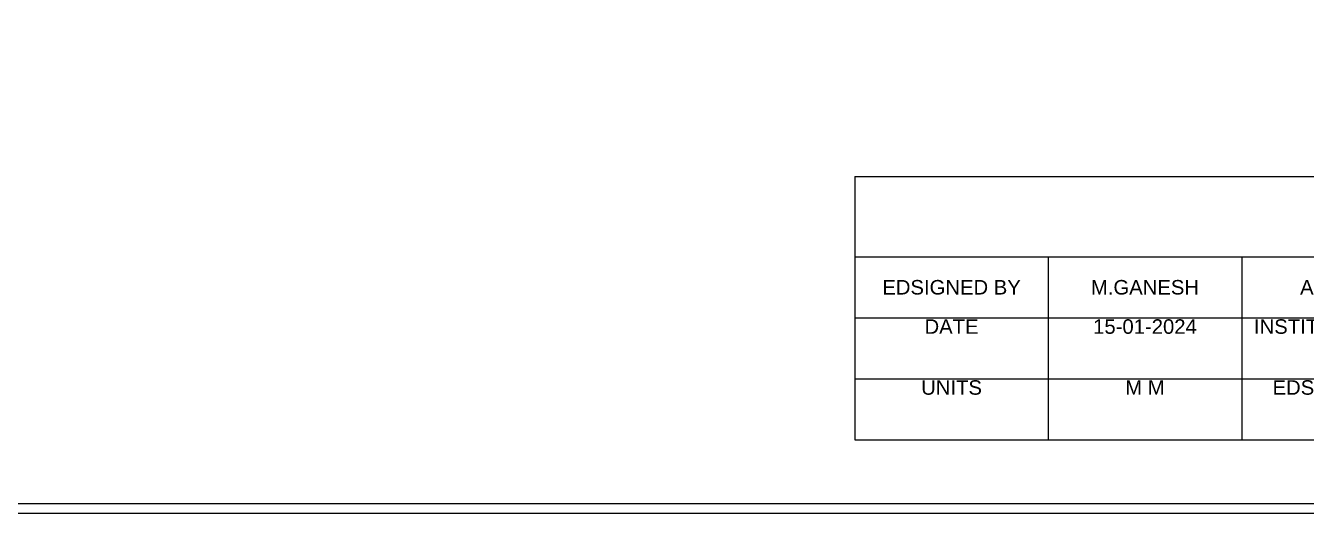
# Model space of a CAD drawing. Header units: millimetres. Extents: x -26312 to 5308, y -1433 to 5910.
# Drawn here: x 3127 to 4451, y 948 to 1452 of the extents above; entities that cross this region are included whole.
import ezdxf

# ---------------------------------------------------------------- set-up
doc = ezdxf.new("R2010")
doc.units = ezdxf.units.MM
doc.styles.get("Standard").update_dxf_attribs({"font": 'arial.ttf'})

# ---------------------------------------------------------------- blocks, each defined once
blk = doc.blocks.new('*T143')
at = {"color": 0, "linetype": 'ByBlock', "lineweight": -2, "transparency": 16777216}
for p, q in [((0, 0), (1200, 0)), ((0, 0), (0, -272)), ((1200, 0), (1200, -272)), ((0, -83), (1200, -83)), ((200, -83), (200, -272)), ((400, -83), (400, -272)), ((600, -83), (600, -272)), ((800, -83), (800, -272)), ((1000, -83), (1000, -272)), ((0, -146), (1200, -146)), ((0, -209), (1200, -209)), ((0, -272), (1200, -272))]:
    blk.add_line(p, q, dxfattribs=at)
at = {"color": 0, "transparency": 16777216, "char_height": 15}
for s, insert, width, attachment_point in [('MINI PROJECT', (600, -41.5), 1197, 5), ('EDSIGNED BY', (100, -114.5), 197, 5), ('M.GANESH', (300, -114.5), 197, 5), ('ASS NO', (500, -114.5), 197, 5), ('MINI PROJECT', (700, -114.5), 197, 5), ('TRAINER NAME', (900, -114.5), 197, 5), ('SHANMUKH', (1100, -114.5), 197, 5), ('DATE', (100, -147.5), 197, 2), ('15-01-2024', (300, -147.5), 197, 2), ('INSTITUTE NAME', (500, -147.5), 197, 2), ('SURE TRUST', (700, -147.5), 197, 2), ('SCALE', (900, -147.5), 197, 2), ('1;1', (1100, -147.5), 197, 2), ('UNITS', (100, -210.5), 197, 2), ('M M', (300, -210.5), 197, 2), ('EDSIGNED IN', (500, -210.5), 197, 2), ('AUTOCAD 2D ', (700, -210.5), 197, 2), ('MARKS', (900, -210.5), 197, 2), ('..', (1100, -210.5), 197, 2)]:
    blk.add_mtext(s, dxfattribs=dict(at, insert=insert, width=width, attachment_point=attachment_point))

msp = doc.modelspace()

# ---------------------------------------------------------------- linework, layer by layer
at = {"color": 2}
for points in [[(1272.867, 2383.273), (5308.447, 2383.273), (5308.447, 947.941), (1272.867, 947.941)], [(1282.867, 2373.273), (5298.447, 2373.273), (5298.447, 957.941), (1282.867, 957.941)]]:
    msp.add_lwpolyline(points, close=True, dxfattribs=at)

# ---------------------------------------------------------------- block references
msp.add_blockref('*T143', (3984.38, 1296.085))

doc.saveas('drawing.dxf')
